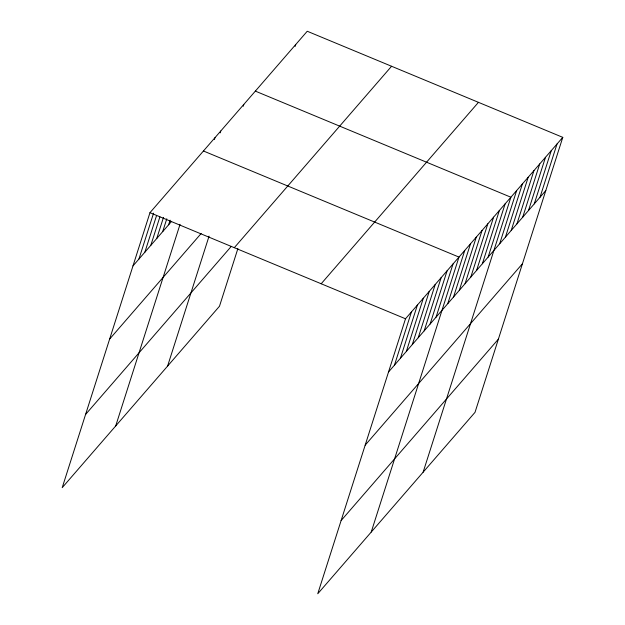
<?xml version="1.0" encoding="UTF-8"?>
<svg xmlns="http://www.w3.org/2000/svg" width="625" height="625" viewBox="0 0 625 625"><rect width="100%" height="100%" fill="white"/><g stroke="black" fill="none" stroke-linecap="round" stroke-linejoin="round"><path stroke-width="0.94" d="M562.781 137.352L405.508 318.773L317.758 593.75L475.023 412.328L562.781 137.352L307.242 31.25L149.977 212.672L62.219 487.648L219.492 306.227L237.883 248.602M138.93 259.039L153.578 213.164M144.875 252.188L156.586 215.484M150.812 245.336L159.891 216.891M156.758 238.484L163.492 217.375M162.695 231.625L166.797 218.781M168.641 224.773L170.102 220.187M115.688 425.969L180.039 224.336M214.398 139.523L214.984 137.688M220.164 132.867L220.75 131.031M243.227 106.258L243.812 104.422M167.586 366.094L209.063 236.148M295.125 46.391L295.711 44.555M394.469 365.141L411.453 311.922M400.406 358.289L417.391 305.062M406.352 351.43L423.336 298.211M412.289 344.578L429.273 291.359M418.234 337.727L435.219 284.5M424.172 330.875L441.156 277.648M430.117 324.016L447.102 270.797M436.055 317.164L453.039 263.945M371.227 532.062L458.984 257.086L203.445 150.992M447.766 303.656L464.75 250.438M453.531 297.008L470.516 243.781M459.297 290.352L476.281 237.133M465.062 283.703L482.047 230.477M470.828 277.047L487.812 223.828M476.594 270.398L493.586 217.172M482.367 263.742L499.352 210.523M488.133 257.094L505.117 203.867M423.125 472.195L510.883 197.219L255.344 91.117M499.664 243.789L516.648 190.562M505.43 237.133L522.414 183.914M511.195 230.484L528.18 177.258M516.961 223.828L533.945 170.609M522.727 217.18L539.711 163.953M528.492 210.523L545.484 157.305M534.266 203.875L551.25 150.656M540.031 197.219L557.016 144M132.992 265.898L171.609 221.344M109.633 339.078L201.164 233.484M85.57 414.469L231.312 246.352M234.305 247.688L391.57 66.266M321.188 283.758L478.453 102.336M388.523 371.992L545.797 190.57M365.172 445.172L522.438 263.75M341.109 520.57L498.375 339.148M149.977 212.672L405.508 318.773"/></g></svg>
